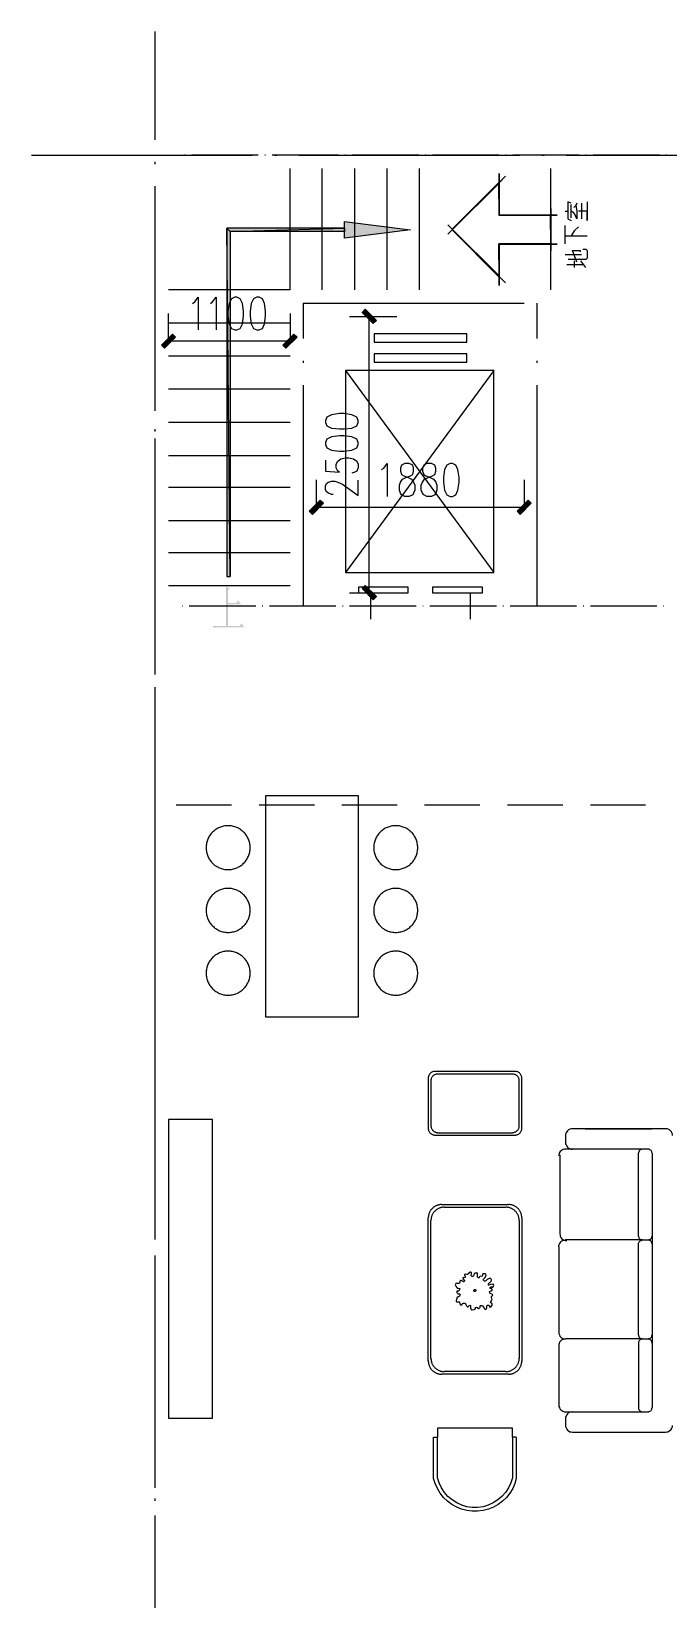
# Model space of a CAD drawing. Header units: millimetres. Extents: x -1120 to 100154, y -9529 to 14223.
# Drawn here: x -1120 to 4647, y 25 to 14221 of the extents above; entities that cross this region are included whole.
import ezdxf

# ---------------------------------------------------------------- set-up
doc = ezdxf.new("R2010")
doc.units = ezdxf.units.MM
doc.linetypes.add('DOTE', pattern=[2.42, 2, -0.2, 0.02, -0.2])
doc.layers.add('A-DOTE', color=1, linetype='Continuous')
doc.layers.add('A-立面看线', color=7, linetype='Continuous')

msp = doc.modelspace()

# ---------------------------------------------------------------- hatches: boundary and pattern name
at = {"layer": 'A-立面看线'}
for points in [[(3114, 12856), (2692, 12428), (2685, 12428)], [(3110, 12845), (3114, 12856), (2692, 12428)], [(3114, 12560), (3110, 12845), (3114, 12856)], [(3110, 12556), (3114, 12560), (3110, 12845)], [(1713, 12499), (2311, 12426), (1713, 12349)], [(3578, 12556), (3582, 12560), (3110, 12556)], [(3582, 12560), (3110, 12556), (3114, 12560)], [(3582, 12293), (3578, 12556), (3582, 12560)], [(3578, 12297), (3582, 12293), (3578, 12556)], [(648, 9288), (679, 9288), (648, 12439)], [(679, 9288), (648, 12439), (679, 12410)], [(648, 12439), (679, 12410), (1713, 12439)], [(679, 12410), (1713, 12439), (1713, 12410)], [(2692, 12428), (2685, 12428), (3110, 12010)], [(2685, 12428), (3110, 12010), (3114, 11997)], [(3110, 12010), (3114, 11997), (3110, 12297)], [(3114, 11997), (3110, 12297), (3114, 12293)], [(3110, 12297), (3114, 12293), (3578, 12297)], [(3114, 12293), (3578, 12297), (3582, 12293)], [(2002, 11605), (1874, 11677), (1902, 11705)], [(1974, 11577), (2002, 11605), (1874, 11677)], [(157, 11481), (85, 11353), (57, 11381)], [(185, 11453), (157, 11481), (85, 11353)], [(1156, 11381), (1184, 11353), (1256, 11481)], [(1184, 11353), (1256, 11481), (1284, 11453)], [(1495, 9977), (1423, 9849), (1395, 9877)], [(1523, 9949), (1495, 9977), (1423, 9849)], [(3275, 9877), (3303, 9849), (3375, 9977)], [(3303, 9849), (3375, 9977), (3403, 9949)], [(640, 9198), (675, 9177), (659, 9164), (659, 9046), (733, 9046), (751, 9072), (777, 9035), (659, 9035), (659, 8837), (762, 8837), (781, 8863), (807, 8826), (561, 8826), (559, 8826), (555, 8826), (553, 8824), (548, 8824), (546, 8824), (542, 8824), (540, 8822), (537, 8822), (533, 8820), (533, 8820), (520, 8837), (642, 8837), (642, 9131), (642, 9135), (642, 9140), (642, 9144), (642, 9148), (642, 9153), (642, 9157), (642, 9161), (642, 9166), (642, 9170), (642, 9174), (642, 9181), (640, 9185), (640, 9190), (640, 9194), (640, 9198), (640, 9198)], [(1902, 9205), (1874, 9177), (2002, 9105)], [(1874, 9177), (2002, 9105), (1974, 9076)]]:
    msp.add_hatch(color=256, dxfattribs=at).paths.add_polyline_path(points)

# ---------------------------------------------------------------- linework, layer by layer
at = {"layer": 'A-DOTE', "linetype": 'DOTE', "ltscale": 1000}
for p, q in [((0, -3701), (0, 14221)), ((-1120, 13100), (14121, 13100)), ((1340, 11760), (3460, 11760)), ((1343, 9020), (1343, 11761)), ((3458, 9020), (3458, 11761))]:
    msp.add_line(p, q, dxfattribs=at)
at = {"layer": 'A-立面看线'}
for points in [[(272, 13100), (265, 13100)], [(931, 13100), (331, 13100)], [(999, 13100), (992, 13100)], [(1658, 13100), (1058, 13100)], [(1723, 13100), (1717, 13100)], [(2385, 13100), (1784, 13100)], [(2450, 13100), (2444, 13100)], [(3110, 13100), (2509, 13100)], [(3177, 13100), (3171, 13100)], [(3836, 13100), (3236, 13100)], [(3902, 13100), (3895, 13100)], [(4563, 13100), (3963, 13100)], [(4629, 13100), (4622, 13100)], [(1221, 11881), (1221, 12980)], [(1512, 11881), (1512, 12980)], [(1806, 11881), (1806, 12980)], [(2100, 11881), (2100, 12980)], [(2394, 11881), (2394, 12980)], [(3112, 11921), (3112, 12003), (3171, 11945), (2648, 12469), (2690, 12428), (2648, 12386), (3171, 12909), (3112, 12850), (3112, 12935), (3112, 12558), (3638, 12558), (3580, 12558), (3580, 12619), (3580, 12236), (3580, 12295), (3638, 12295), (3112, 12295), (3112, 11921)], [(3580, 11881), (3580, 12980)], [(0, 12286), (0, 12787)], [(3765, 12665), (3734, 12678), (3734, 12523), (3765, 12510)], [(3765, 12534), (3765, 12654)], [(3808, 12645), (3817, 12595), (3817, 12523), (3797, 12565), (3782, 12584), (3765, 12595)], [(3817, 12665), (3808, 12645), (3789, 12626)], [(3910, 12678), (3910, 12510), (3910, 12595), (3832, 12595)], [(3863, 12523), (3863, 12665)], [(3712, 12595), (3734, 12595)], [(3712, 12297), (3712, 12465)], [(3712, 12369), (3910, 12369)], [(3832, 12452), (3791, 12417), (3765, 12369)], [(3871, 12249), (3897, 12249), (3910, 12238), (3910, 12167), (3897, 12156), (3739, 12156)], [(3817, 12132), (3778, 12238), (3845, 12238), (3845, 12225)], [(3712, 12201), (3858, 12201)], [(3725, 12112), (3873, 12112)], [(3795, 12084), (3795, 12143)], [(3897, 12084), (3852, 12143)], [(0, 11535), (0, 12036)], [(1221, 11881), (120, 11881)], [(339, 11757), (359, 11773), (390, 11816), (390, 11518)], [(501, 11757), (520, 11773), (551, 11816), (551, 11518)], [(720, 11816), (690, 11801), (670, 11757), (659, 11688), (659, 11644), (670, 11575), (690, 11531), (720, 11518), (740, 11518), (770, 11531), (790, 11575), (801, 11644), (801, 11688), (790, 11757), (770, 11801), (740, 11816), (720, 11816)], [(920, 11816), (890, 11801), (870, 11757), (860, 11688), (860, 11644), (870, 11575), (890, 11531), (920, 11518), (940, 11518), (971, 11531), (990, 11575), (999, 11644), (999, 11688), (990, 11757), (971, 11801), (940, 11816), (920, 11816)], [(1221, 11668), (1221, 11418), (120, 11418), (120, 11668)], [(1221, 11581), (120, 11581)], [(1760, 11640), (2187, 11640)], [(1937, 9140), (1937, 11640)], [(1982, 11407), (2822, 11407), (2822, 11483), (1982, 11483), (1982, 11407)], [(0, 10785), (0, 11285)], [(1221, 11281), (120, 11281)], [(1982, 11226), (2822, 11226), (2822, 11303), (1982, 11303), (1982, 11226)], [(1723, 11150), (3064, 9322)], [(3064, 11150), (1723, 9322)], [(1723, 9322), (3064, 9322), (3064, 11150), (1723, 11150), (1723, 9322)], [(1221, 10981), (120, 10981)], [(1221, 10680), (120, 10680)], [(1541, 10680), (1554, 10650), (1597, 10630), (1667, 10622), (1710, 10622), (1780, 10630), (1824, 10650), (1837, 10680), (1837, 10700), (1824, 10730), (1780, 10750), (1710, 10761), (1667, 10761), (1597, 10750), (1554, 10730), (1541, 10700), (1541, 10680)], [(0, 10036), (0, 10537)], [(1541, 10480), (1554, 10450), (1597, 10430), (1667, 10421), (1710, 10421), (1780, 10430), (1824, 10450), (1837, 10480), (1837, 10500), (1824, 10530), (1780, 10550), (1710, 10561), (1667, 10561), (1597, 10550), (1554, 10530), (1541, 10500), (1541, 10480)], [(1221, 10380), (120, 10380)], [(1541, 10341), (1541, 10241), (1667, 10230), (1654, 10241), (1639, 10271), (1639, 10302), (1654, 10330), (1682, 10352), (1723, 10360), (1752, 10360), (1795, 10352), (1824, 10330), (1837, 10302), (1837, 10271), (1824, 10241), (1808, 10230), (1780, 10221)], [(2050, 10254), (2069, 10267), (2100, 10310), (2100, 10012)], [(2261, 10310), (2230, 10295), (2220, 10267), (2220, 10239), (2230, 10210), (2250, 10197), (2289, 10182), (2320, 10169), (2339, 10141), (2350, 10112), (2350, 10069), (2339, 10041), (2331, 10027), (2300, 10012), (2261, 10012), (2230, 10027), (2220, 10041), (2211, 10069), (2211, 10112), (2220, 10141), (2239, 10169), (2270, 10182), (2311, 10197), (2331, 10210), (2339, 10239), (2339, 10267), (2331, 10295), (2300, 10310), (2261, 10310)], [(2459, 10310), (2431, 10295), (2420, 10267), (2420, 10239), (2431, 10210), (2450, 10197), (2489, 10182), (2520, 10169), (2540, 10141), (2550, 10112), (2550, 10069), (2540, 10041), (2531, 10027), (2500, 10012), (2459, 10012), (2431, 10027), (2420, 10041), (2409, 10069), (2409, 10112), (2420, 10141), (2439, 10169), (2470, 10182), (2509, 10197), (2531, 10210), (2540, 10239), (2540, 10267), (2531, 10295), (2500, 10310), (2459, 10310)], [(2670, 10310), (2640, 10295), (2620, 10254), (2609, 10182), (2609, 10141), (2620, 10069), (2640, 10027), (2670, 10012), (2690, 10012), (2720, 10027), (2740, 10069), (2751, 10141), (2751, 10182), (2740, 10254), (2720, 10295), (2690, 10310), (2670, 10310)], [(1221, 10091), (120, 10091)], [(3340, 10162), (3340, 9912), (1460, 9912), (1460, 10162)], [(1610, 10030), (1597, 10030), (1569, 10041), (1554, 10051), (1541, 10071), (1541, 10110), (1554, 10130), (1569, 10141), (1597, 10151), (1626, 10151), (1654, 10141), (1695, 10121), (1837, 10021), (1837, 10160)], [(0, 9285), (0, 9786)], [(1221, 9790), (120, 9790)], [(1221, 9501), (120, 9501)], [(1221, 9201), (120, 9201)], [(1760, 9140), (2187, 9140)], [(1841, 9140), (2291, 9140), (2291, 9190), (1841, 9190), (1841, 9140)], [(1950, 9140), (1950, 8900)], [(2511, 9140), (2962, 9140), (2962, 9190), (2511, 9190), (2511, 9140)], [(2851, 9140), (2851, 8900)], [(0, 8535), (0, 9035)], [(244, 9020), (248, 9020)], [(309, 9020), (910, 9020)], [(968, 9020), (975, 9020)], [(1036, 9020), (1634, 9020)], [(1695, 9020), (1702, 9020)], [(1760, 9020), (2361, 9020)], [(2422, 9020), (2426, 9020)], [(2487, 9020), (3088, 9020)], [(3147, 9020), (3153, 9020)], [(3214, 9020), (3813, 9020)], [(3873, 9020), (3880, 9020)], [(3939, 9020), (4539, 9020)], [(4600, 9020), (4605, 9020)], [(0, 7786), (0, 8284)], [(0, 7035), (0, 7536)], [(1839, 5301), (1839, 7301), (999, 7301), (999, 5301), (1839, 5301)], [(189, 7220), (690, 7220)], [(940, 7220), (1441, 7220)], [(1691, 7220), (2189, 7220)], [(2439, 7220), (2940, 7220)], [(3190, 7220), (3691, 7220)], [(3941, 7220), (4439, 7220)], [(660, 7031), (650, 7031), (640, 7030), (630, 7029), (620, 7027), (611, 7025), (601, 7022), (592, 7019), (583, 7015), (574, 7011), (566, 7007), (557, 7002), (549, 6997), (541, 6991), (534, 6985), (527, 6979), (520, 6973), (513, 6966), (507, 6959), (501, 6951), (495, 6943), (490, 6935), (485, 6927), (481, 6918), (477, 6909), (473, 6900), (470, 6891), (468, 6882), (465, 6872), (464, 6862), (462, 6852), (462, 6842), (461, 6832), (462, 6822), (462, 6811), (464, 6802), (465, 6792), (468, 6782), (470, 6773), (473, 6763), (477, 6754), (481, 6746), (485, 6737), (490, 6729), (495, 6721), (501, 6713), (507, 6705), (513, 6698), (520, 6691), (527, 6684), (534, 6678), (541, 6672), (549, 6667), (557, 6662), (566, 6657), (574, 6652), (583, 6648), (592, 6645), (601, 6642), (611, 6639), (620, 6637), (630, 6635), (640, 6634), (650, 6633), (660, 6633), (671, 6633), (681, 6634), (691, 6635), (701, 6637), (710, 6639), (720, 6642), (729, 6645), (738, 6648), (747, 6652), (755, 6657), (764, 6662), (772, 6667), (780, 6672), (787, 6678), (794, 6684), (801, 6691), (808, 6698), (814, 6705), (820, 6713), (826, 6721), (831, 6729), (836, 6737), (840, 6746), (844, 6754), (847, 6763), (851, 6773), (853, 6782), (856, 6792), (857, 6802), (859, 6811), (859, 6822), (860, 6832), (859, 6842), (859, 6852), (857, 6862), (856, 6872), (853, 6882), (851, 6891), (847, 6900), (844, 6909), (840, 6918), (836, 6927), (831, 6935), (826, 6943), (820, 6951), (814, 6959), (808, 6966), (801, 6973), (794, 6979), (787, 6985), (780, 6991), (772, 6997), (764, 7002), (755, 7007), (747, 7011), (738, 7015), (729, 7019), (720, 7022), (710, 7025), (701, 7027), (691, 7029), (681, 7030), (671, 7031), (660, 7031)], [(2177, 7031), (2167, 7031), (2157, 7030), (2147, 7029), (2137, 7027), (2127, 7025), (2118, 7022), (2109, 7019), (2100, 7015), (2091, 7011), (2082, 7007), (2074, 7002), (2066, 6997), (2058, 6991), (2051, 6985), (2043, 6979), (2036, 6973), (2030, 6966), (2024, 6959), (2018, 6951), (2012, 6943), (2007, 6935), (2002, 6927), (1998, 6918), (1994, 6909), (1990, 6900), (1987, 6891), (1984, 6882), (1982, 6872), (1980, 6862), (1979, 6852), (1978, 6842), (1978, 6832), (1978, 6822), (1979, 6811), (1980, 6802), (1982, 6792), (1984, 6782), (1987, 6773), (1990, 6763), (1994, 6754), (1998, 6746), (2002, 6737), (2007, 6729), (2012, 6721), (2018, 6713), (2024, 6705), (2030, 6698), (2036, 6691), (2043, 6684), (2051, 6678), (2058, 6672), (2066, 6667), (2074, 6662), (2082, 6657), (2091, 6652), (2100, 6648), (2109, 6645), (2118, 6642), (2127, 6639), (2137, 6637), (2147, 6635), (2157, 6634), (2167, 6633), (2177, 6633), (2187, 6633), (2198, 6634), (2208, 6635), (2217, 6637), (2227, 6639), (2236, 6642), (2246, 6645), (2255, 6648), (2264, 6652), (2272, 6657), (2280, 6662), (2289, 6667), (2296, 6672), (2304, 6678), (2311, 6684), (2318, 6691), (2325, 6698), (2331, 6705), (2337, 6713), (2342, 6721), (2347, 6729), (2352, 6737), (2357, 6746), (2361, 6754), (2364, 6763), (2367, 6773), (2370, 6782), (2372, 6792), (2374, 6802), (2375, 6811), (2376, 6822), (2376, 6832), (2376, 6842), (2375, 6852), (2374, 6862), (2372, 6872), (2370, 6882), (2367, 6891), (2364, 6900), (2361, 6909), (2357, 6918), (2352, 6927), (2347, 6935), (2342, 6943), (2337, 6951), (2331, 6959), (2325, 6966), (2318, 6973), (2311, 6979), (2304, 6985), (2296, 6991), (2289, 6997), (2280, 7002), (2272, 7007), (2264, 7011), (2255, 7015), (2246, 7019), (2236, 7022), (2227, 7025), (2217, 7027), (2208, 7029), (2198, 7030), (2187, 7031), (2177, 7031)], [(0, 6285), (0, 6785)], [(660, 6463), (650, 6463), (640, 6462), (630, 6461), (620, 6459), (611, 6457), (601, 6454), (592, 6451), (583, 6447), (574, 6443), (566, 6439), (557, 6434), (549, 6429), (541, 6423), (534, 6418), (527, 6411), (520, 6405), (513, 6398), (507, 6391), (501, 6383), (495, 6375), (490, 6367), (485, 6359), (481, 6350), (477, 6341), (473, 6332), (470, 6323), (468, 6314), (465, 6304), (464, 6294), (462, 6284), (462, 6274), (461, 6264), (462, 6254), (462, 6244), (464, 6234), (465, 6224), (468, 6214), (470, 6205), (473, 6195), (477, 6186), (481, 6178), (485, 6169), (490, 6161), (495, 6153), (501, 6145), (507, 6137), (513, 6130), (520, 6123), (527, 6117), (534, 6110), (541, 6104), (549, 6099), (557, 6094), (566, 6089), (574, 6084), (583, 6080), (592, 6077), (601, 6074), (611, 6071), (620, 6069), (630, 6067), (640, 6066), (650, 6065), (660, 6065), (671, 6065), (681, 6066), (691, 6067), (701, 6069), (710, 6071), (720, 6074), (729, 6077), (738, 6080), (747, 6084), (755, 6089), (764, 6094), (772, 6099), (780, 6104), (787, 6110), (794, 6117), (801, 6123), (808, 6130), (814, 6137), (820, 6145), (826, 6153), (831, 6161), (836, 6169), (840, 6178), (844, 6186), (847, 6195), (851, 6205), (853, 6214), (856, 6224), (857, 6234), (859, 6244), (859, 6254), (860, 6264), (859, 6274), (859, 6284), (857, 6294), (856, 6304), (853, 6314), (851, 6323), (847, 6332), (844, 6341), (840, 6350), (836, 6359), (831, 6367), (826, 6375), (820, 6383), (814, 6391), (808, 6398), (801, 6405), (794, 6411), (787, 6418), (780, 6423), (772, 6429), (764, 6434), (755, 6439), (747, 6443), (738, 6447), (729, 6451), (720, 6454), (710, 6457), (701, 6459), (691, 6461), (681, 6462), (671, 6463), (660, 6463)], [(2177, 6463), (2167, 6463), (2157, 6462), (2147, 6461), (2137, 6459), (2127, 6457), (2118, 6454), (2109, 6451), (2100, 6447), (2091, 6443), (2082, 6439), (2074, 6434), (2066, 6429), (2058, 6423), (2051, 6418), (2043, 6411), (2036, 6405), (2030, 6398), (2024, 6391), (2018, 6383), (2012, 6375), (2007, 6367), (2002, 6359), (1998, 6350), (1994, 6341), (1990, 6332), (1987, 6323), (1984, 6314), (1982, 6304), (1980, 6294), (1979, 6284), (1978, 6274), (1978, 6264), (1978, 6254), (1979, 6244), (1980, 6234), (1982, 6224), (1984, 6214), (1987, 6205), (1990, 6195), (1994, 6186), (1998, 6178), (2002, 6169), (2007, 6161), (2012, 6153), (2018, 6145), (2024, 6137), (2030, 6130), (2036, 6123), (2043, 6117), (2051, 6110), (2058, 6104), (2066, 6099), (2074, 6094), (2082, 6089), (2091, 6084), (2100, 6080), (2109, 6077), (2118, 6074), (2127, 6071), (2137, 6069), (2147, 6067), (2157, 6066), (2167, 6065), (2177, 6065), (2187, 6065), (2198, 6066), (2208, 6067), (2217, 6069), (2227, 6071), (2236, 6074), (2246, 6077), (2255, 6080), (2264, 6084), (2272, 6089), (2280, 6094), (2289, 6099), (2296, 6104), (2304, 6110), (2311, 6117), (2318, 6123), (2325, 6130), (2331, 6137), (2337, 6145), (2342, 6153), (2347, 6161), (2352, 6169), (2357, 6178), (2361, 6186), (2364, 6195), (2367, 6205), (2370, 6214), (2372, 6224), (2374, 6234), (2375, 6244), (2376, 6254), (2376, 6264), (2376, 6274), (2375, 6284), (2374, 6294), (2372, 6304), (2370, 6314), (2367, 6323), (2364, 6332), (2361, 6341), (2357, 6350), (2352, 6359), (2347, 6367), (2342, 6375), (2337, 6383), (2331, 6391), (2325, 6398), (2318, 6405), (2311, 6411), (2304, 6418), (2296, 6423), (2289, 6429), (2280, 6434), (2272, 6439), (2264, 6443), (2255, 6447), (2246, 6451), (2236, 6454), (2227, 6457), (2217, 6459), (2208, 6461), (2198, 6462), (2187, 6463), (2177, 6463)], [(0, 5536), (0, 6034)], [(660, 5895), (650, 5895), (640, 5894), (630, 5893), (620, 5891), (611, 5889), (601, 5886), (592, 5883), (583, 5879), (574, 5875), (566, 5871), (557, 5866), (549, 5861), (541, 5855), (534, 5850), (527, 5843), (520, 5837), (513, 5830), (507, 5823), (501, 5815), (495, 5807), (490, 5799), (485, 5791), (481, 5782), (477, 5773), (473, 5764), (470, 5755), (468, 5746), (465, 5736), (464, 5726), (462, 5716), (462, 5706), (461, 5696), (462, 5686), (462, 5676), (464, 5666), (465, 5656), (468, 5646), (470, 5637), (473, 5627), (477, 5618), (481, 5610), (485, 5601), (490, 5593), (495, 5585), (501, 5577), (507, 5569), (513, 5562), (520, 5555), (527, 5549), (534, 5542), (541, 5536), (549, 5531), (557, 5526), (566, 5521), (574, 5516), (583, 5512), (592, 5509), (601, 5506), (611, 5503), (620, 5501), (630, 5499), (640, 5498), (650, 5497), (660, 5497), (671, 5497), (681, 5498), (691, 5499), (701, 5501), (710, 5503), (720, 5506), (729, 5509), (738, 5512), (747, 5516), (755, 5521), (764, 5526), (772, 5531), (780, 5536), (787, 5542), (794, 5549), (801, 5555), (808, 5562), (814, 5569), (820, 5577), (826, 5585), (831, 5593), (836, 5601), (840, 5610), (844, 5618), (847, 5627), (851, 5637), (853, 5646), (856, 5656), (857, 5666), (859, 5676), (859, 5686), (860, 5696), (859, 5706), (859, 5716), (857, 5726), (856, 5736), (853, 5746), (851, 5755), (847, 5764), (844, 5773), (840, 5782), (836, 5791), (831, 5799), (826, 5807), (820, 5815), (814, 5823), (808, 5830), (801, 5837), (794, 5843), (787, 5850), (780, 5855), (772, 5861), (764, 5866), (755, 5871), (747, 5875), (738, 5879), (729, 5883), (720, 5886), (710, 5889), (701, 5891), (691, 5893), (681, 5894), (671, 5895), (660, 5895)], [(2177, 5895), (2167, 5895), (2157, 5894), (2147, 5893), (2137, 5891), (2127, 5889), (2118, 5886), (2109, 5883), (2100, 5879), (2091, 5875), (2082, 5871), (2074, 5866), (2066, 5861), (2058, 5855), (2051, 5850), (2043, 5843), (2036, 5837), (2030, 5830), (2024, 5823), (2018, 5815), (2012, 5807), (2007, 5799), (2002, 5791), (1998, 5782), (1994, 5773), (1990, 5764), (1987, 5755), (1984, 5746), (1982, 5736), (1980, 5726), (1979, 5716), (1978, 5706), (1978, 5696), (1978, 5686), (1979, 5676), (1980, 5666), (1982, 5656), (1984, 5646), (1987, 5637), (1990, 5627), (1994, 5618), (1998, 5610), (2002, 5601), (2007, 5593), (2012, 5585), (2018, 5577), (2024, 5569), (2030, 5562), (2036, 5555), (2043, 5549), (2051, 5542), (2058, 5536), (2066, 5531), (2074, 5526), (2082, 5521), (2091, 5516), (2100, 5512), (2109, 5509), (2118, 5506), (2127, 5503), (2137, 5501), (2147, 5499), (2157, 5498), (2167, 5497), (2177, 5497), (2187, 5497), (2198, 5498), (2208, 5499), (2217, 5501), (2227, 5503), (2236, 5506), (2246, 5509), (2255, 5512), (2264, 5516), (2272, 5521), (2280, 5526), (2289, 5531), (2296, 5536), (2304, 5542), (2311, 5549), (2318, 5555), (2325, 5562), (2331, 5569), (2337, 5577), (2342, 5585), (2347, 5593), (2352, 5601), (2357, 5610), (2361, 5618), (2364, 5627), (2367, 5637), (2370, 5646), (2372, 5656), (2374, 5666), (2375, 5676), (2376, 5686), (2376, 5696), (2376, 5706), (2375, 5716), (2374, 5726), (2372, 5736), (2370, 5746), (2367, 5755), (2364, 5764), (2361, 5773), (2357, 5782), (2352, 5791), (2347, 5799), (2342, 5807), (2337, 5815), (2331, 5823), (2325, 5830), (2318, 5837), (2311, 5843), (2304, 5850), (2296, 5855), (2289, 5861), (2280, 5866), (2272, 5871), (2264, 5875), (2255, 5879), (2246, 5883), (2236, 5886), (2227, 5889), (2217, 5891), (2208, 5893), (2198, 5894), (2187, 5895), (2177, 5895)], [(0, 4785), (0, 5286)], [(2532, 4807), (2529, 4807), (2526, 4807), (2523, 4806), (2520, 4806), (2514, 4804), (2509, 4802), (2503, 4800), (2498, 4797), (2494, 4793), (2490, 4789), (2486, 4785), (2482, 4781), (2479, 4776), (2477, 4770), (2475, 4765), (2473, 4759), (2473, 4756), (2472, 4753), (2472, 4750), (2472, 4747)], [(2472, 4746), (2472, 4289)], [(2556, 4783), (2553, 4783), (2550, 4783), (2547, 4782), (2544, 4782), (2538, 4780), (2533, 4778), (2527, 4776), (2522, 4773), (2518, 4769), (2514, 4766), (2510, 4761), (2506, 4757), (2503, 4752), (2501, 4747), (2499, 4741), (2497, 4735), (2497, 4732), (2496, 4729), (2496, 4726), (2496, 4723)], [(2496, 4722), (2496, 4313)], [(3258, 4805), (2531, 4805)], [(3234, 4781), (2555, 4781)], [(3295, 4723), (3295, 4726), (3294, 4729), (3294, 4732), (3293, 4735), (3292, 4741), (3290, 4747), (3287, 4752), (3284, 4757), (3281, 4761), (3277, 4766), (3273, 4769), (3268, 4773), (3263, 4776), (3258, 4778), (3253, 4780), (3247, 4782), (3244, 4782), (3241, 4783), (3238, 4783), (3235, 4783)], [(3319, 4747), (3318, 4750), (3318, 4753), (3318, 4756), (3317, 4759), (3316, 4765), (3314, 4770), (3311, 4776), (3308, 4781), (3305, 4785), (3301, 4789), (3297, 4793), (3292, 4797), (3287, 4800), (3282, 4802), (3276, 4804), (3271, 4806), (3268, 4806), (3265, 4807), (3262, 4807), (3259, 4807)], [(3295, 4313), (3295, 4722)], [(3319, 4289), (3319, 4746)], [(0, 4034), (0, 4535)], [(520, 1669), (520, 4370), (120, 4370), (120, 1669), (520, 1669)], [(2472, 4290), (2472, 4287), (2472, 4284), (2473, 4281), (2473, 4278), (2475, 4272), (2477, 4267), (2479, 4262), (2482, 4257), (2486, 4252), (2490, 4248), (2494, 4244), (2498, 4241), (2503, 4238), (2509, 4235), (2514, 4233), (2520, 4232), (2523, 4231), (2526, 4231), (2529, 4230), (2532, 4230)], [(2496, 4314), (2496, 4311), (2496, 4308), (2497, 4305), (2497, 4302), (2499, 4296), (2501, 4291), (2503, 4286), (2506, 4281), (2510, 4276), (2514, 4272), (2518, 4268), (2522, 4264), (2527, 4261), (2533, 4259), (2538, 4257), (2544, 4255), (2547, 4255), (2550, 4255), (2553, 4254), (2556, 4254)], [(3235, 4254), (3238, 4254), (3241, 4255), (3244, 4255), (3247, 4255), (3253, 4257), (3258, 4259), (3263, 4261), (3268, 4264), (3273, 4268), (3277, 4272), (3281, 4276), (3284, 4281), (3287, 4286), (3290, 4291), (3292, 4296), (3293, 4302), (3294, 4305), (3294, 4308), (3295, 4311), (3295, 4314)], [(3259, 4230), (3262, 4230), (3265, 4231), (3268, 4231), (3271, 4232), (3276, 4233), (3282, 4235), (3287, 4238), (3292, 4241), (3297, 4244), (3301, 4248), (3305, 4252), (3308, 4257), (3311, 4262), (3314, 4267), (3316, 4272), (3317, 4278), (3318, 4281), (3318, 4284), (3318, 4287), (3319, 4290)], [(3776, 4287), (3765, 4287), (3752, 4283), (3741, 4278), (3732, 4270), (3725, 4261), (3719, 4250), (3715, 4239), (3715, 4226)], [(4620, 4287), (3776, 4287)], [(3891, 4287), (4496, 4287)], [(4681, 4226), (4681, 4239), (4676, 4250), (4672, 4261), (4663, 4270), (4655, 4278), (4644, 4283), (4633, 4287), (4620, 4287)], [(2531, 4228), (3258, 4228)], [(2555, 4252), (3234, 4252)], [(3715, 4226), (3715, 4165)], [(3715, 4165), (3715, 4152), (3719, 4141), (3725, 4130), (3732, 4122), (3741, 4113), (3752, 4108), (3765, 4104), (3776, 4104)], [(3715, 4104), (3704, 4102), (3693, 4100), (3684, 4095), (3675, 4089), (3667, 4082), (3660, 4074), (3656, 4063), (3654, 4052), (3654, 4041)], [(3662, 4050), (3662, 3336), (3665, 3325), (3667, 3314), (3673, 3303), (3682, 3292), (3691, 3286), (3702, 3279), (3712, 3277), (3725, 3275)], [(4461, 4104), (3715, 4104)], [(4411, 4104), (4404, 4102), (4398, 4100), (4391, 4098), (4385, 4093), (4380, 4087), (4376, 4080), (4374, 4074), (4374, 4067)], [(4374, 3316), (4374, 4067)], [(4498, 4067), (4496, 4074), (4496, 4080), (4491, 4085), (4489, 4091), (4485, 4095), (4478, 4098), (4472, 4102), (4468, 4102), (4461, 4104)], [(4498, 4067), (4498, 3316)], [(4498, 4067), (4498, 1763)], [(0, 3286), (0, 3784)], [(2593, 3601), (2587, 3601), (2580, 3601), (2574, 3600), (2568, 3599), (2563, 3598), (2557, 3596), (2551, 3594), (2546, 3592), (2540, 3590), (2535, 3587), (2530, 3584), (2525, 3581), (2521, 3577), (2516, 3574), (2512, 3570), (2507, 3566), (2503, 3562), (2500, 3557), (2496, 3553), (2493, 3548), (2490, 3543), (2487, 3538), (2484, 3533), (2482, 3528), (2479, 3522), (2477, 3517), (2476, 3511), (2474, 3505), (2473, 3499), (2473, 3493), (2472, 3487), (2472, 3481)], [(2617, 3578), (2611, 3577), (2604, 3577), (2598, 3576), (2592, 3575), (2587, 3574), (2581, 3572), (2575, 3570), (2570, 3568), (2564, 3566), (2559, 3563), (2554, 3560), (2549, 3557), (2544, 3554), (2540, 3550), (2536, 3546), (2531, 3542), (2527, 3538), (2524, 3534), (2520, 3529), (2517, 3524), (2513, 3519), (2511, 3514), (2508, 3509), (2505, 3504), (2503, 3498), (2501, 3493), (2500, 3487), (2498, 3481), (2497, 3475), (2497, 3469), (2496, 3463), (2496, 3457)], [(2592, 3601), (3197, 3601)], [(2616, 3578), (3173, 3578)], [(3295, 3457), (3294, 3463), (3294, 3469), (3293, 3475), (3292, 3481), (3291, 3487), (3289, 3493), (3287, 3498), (3285, 3504), (3283, 3509), (3280, 3514), (3277, 3519), (3274, 3524), (3271, 3529), (3267, 3534), (3263, 3538), (3259, 3542), (3255, 3546), (3251, 3550), (3246, 3554), (3241, 3557), (3236, 3560), (3231, 3563), (3226, 3566), (3221, 3568), (3215, 3570), (3210, 3572), (3204, 3574), (3198, 3575), (3192, 3576), (3186, 3577), (3180, 3577), (3174, 3578)], [(3319, 3481), (3318, 3487), (3318, 3493), (3317, 3499), (3316, 3505), (3315, 3511), (3313, 3517), (3311, 3522), (3309, 3528), (3307, 3533), (3304, 3538), (3301, 3543), (3298, 3548), (3295, 3553), (3291, 3557), (3287, 3562), (3283, 3566), (3279, 3570), (3275, 3574), (3270, 3577), (3265, 3581), (3260, 3584), (3255, 3587), (3250, 3590), (3245, 3592), (3239, 3594), (3234, 3596), (3228, 3598), (3222, 3599), (3216, 3600), (3210, 3601), (3204, 3601), (3198, 3601)], [(2472, 2185), (2472, 3480)], [(2496, 2209), (2496, 3456)], [(3295, 3456), (3295, 2209)], [(3319, 3480), (3319, 2185)], [(3712, 3279), (3702, 3277), (3691, 3275), (3682, 3271), (3673, 3264), (3665, 3258), (3658, 3249), (3654, 3238), (3651, 3227), (3649, 3218)], [(4411, 3282), (3715, 3282)], [(4374, 3316), (4374, 3310), (4376, 3303), (4380, 3297), (4385, 3290), (4391, 3286), (4398, 3284), (4404, 3282), (4411, 3282), (4461, 3282), (4468, 3282), (4474, 3284), (4481, 3286), (4487, 3290), (4491, 3297), (4494, 3303), (4496, 3310), (4498, 3316)], [(4374, 2422), (4374, 3245), (4374, 3251), (4376, 3258), (4380, 3264), (4385, 3271), (4391, 3275), (4398, 3277), (4404, 3279), (4411, 3282)], [(4498, 3245), (4496, 3251), (4494, 3258), (4491, 3264), (4487, 3271), (4481, 3275), (4474, 3277), (4468, 3279), (4461, 3282)], [(3654, 3218), (3654, 2446)], [(0, 2535), (0, 3036)], [(2798, 2938), (2792, 2940), (2785, 2938), (2785, 2931), (2788, 2925), (2801, 2918), (2801, 2912), (2796, 2905), (2790, 2903), (2783, 2907), (2770, 2914), (2764, 2914), (2759, 2909), (2757, 2896), (2753, 2890), (2748, 2886), (2742, 2886), (2733, 2888), (2729, 2890), (2722, 2888), (2718, 2881), (2716, 2875), (2718, 2868), (2720, 2862), (2729, 2851), (2740, 2844), (2755, 2842), (2757, 2842), (2757, 2838), (2755, 2831), (2751, 2822), (2746, 2818), (2731, 2816), (2729, 2814), (2729, 2812), (2731, 2805), (2735, 2798), (2740, 2794), (2755, 2794), (2759, 2792), (2761, 2783), (2759, 2777), (2753, 2772), (2742, 2766), (2731, 2757), (2724, 2731), (2724, 2724), (2731, 2720), (2738, 2720), (2746, 2722), (2753, 2722), (2755, 2718), (2757, 2703), (2761, 2696), (2768, 2692), (2775, 2694), (2779, 2698), (2783, 2705), (2790, 2709), (2796, 2709), (2803, 2709), (2807, 2705), (2812, 2698), (2818, 2685), (2820, 2681), (2827, 2677), (2833, 2677), (2838, 2681), (2842, 2687), (2849, 2690), (2853, 2687), (2855, 2683), (2855, 2666), (2857, 2657), (2859, 2650), (2864, 2648), (2870, 2648), (2888, 2650), (2894, 2653), (2899, 2657), (2899, 2664), (2899, 2668), (2899, 2670), (2907, 2672), (2914, 2670), (2925, 2661), (2931, 2664), (2938, 2666), (2942, 2672), (2942, 2679), (2942, 2685), (2946, 2687), (2955, 2687), (2962, 2685), (2970, 2674), (2977, 2664), (2981, 2657), (2986, 2653), (2992, 2650), (2996, 2655), (2999, 2661), (3001, 2670), (3003, 2685), (3005, 2690), (3012, 2692), (3018, 2690), (3025, 2685), (3027, 2677), (3029, 2672), (3031, 2670), (3038, 2674), (3044, 2681), (3049, 2690), (3051, 2698), (3051, 2705), (3038, 2711), (3036, 2716), (3038, 2720), (3047, 2735), (3049, 2742), (3047, 2748), (3044, 2761), (3044, 2768), (3049, 2775), (3053, 2779), (3057, 2783), (3053, 2788), (3047, 2790), (3033, 2796), (3029, 2803), (3027, 2812), (3031, 2818), (3038, 2820), (3044, 2820), (3049, 2825), (3049, 2833), (3044, 2840), (3038, 2840), (3036, 2840), (3033, 2842), (3033, 2849), (3040, 2857), (3042, 2859), (3044, 2857), (3051, 2853), (3053, 2853), (3055, 2855), (3062, 2862), (3064, 2870), (3062, 2877), (3055, 2879), (3049, 2881), (3036, 2879), (3020, 2872), (3016, 2872), (3016, 2875), (3018, 2883), (3020, 2890), (3025, 2894), (3036, 2901), (3042, 2907), (3044, 2914), (3044, 2920), (3042, 2927), (3036, 2931), (3029, 2933), (3023, 2931), (3016, 2929), (3005, 2922), (2992, 2912), (2986, 2909), (2979, 2909), (2975, 2914), (2970, 2920), (2973, 2925), (2977, 2931), (2988, 2942), (2994, 2957), (2996, 2964), (2994, 2968), (2990, 2973), (2981, 2975), (2975, 2975), (2966, 2973), (2962, 2968), (2962, 2959), (2959, 2953), (2955, 2951), (2949, 2953), (2940, 2951), (2936, 2946), (2933, 2940), (2929, 2936), (2925, 2938), (2918, 2944), (2916, 2953), (2916, 2970), (2918, 2977), (2916, 2981), (2912, 2983), (2905, 2981), (2892, 2979), (2886, 2975), (2883, 2968), (2883, 2962), (2881, 2955), (2875, 2951), (2868, 2949), (2862, 2953), (2859, 2957), (2864, 2973), (2864, 2979), (2862, 2986), (2855, 2990), (2853, 2990), (2851, 2988), (2849, 2983), (2846, 2983), (2844, 2986), (2842, 2986), (2833, 2973), (2827, 2968), (2820, 2968), (2805, 2970), (2801, 2968), (2801, 2964), (2805, 2949), (2805, 2942), (2798, 2938)], [(2899, 2818), (2899, 2816), (2896, 2814), (2894, 2814), (2892, 2814), (2890, 2814), (2888, 2814), (2886, 2816), (2883, 2818), (2883, 2820), (2883, 2822), (2886, 2825), (2886, 2827), (2888, 2829), (2890, 2831), (2892, 2831), (2894, 2831), (2896, 2831), (2899, 2831), (2899, 2829), (2901, 2829), (2901, 2827), (2901, 2825), (2901, 2822), (2901, 2820), (2899, 2818)], [(3654, 2446), (3654, 2435), (3658, 2422), (3662, 2411), (3671, 2402), (3680, 2396), (3691, 2389), (3702, 2385), (3715, 2385)], [(4374, 2422), (4374, 2415), (4376, 2407), (4380, 2400), (4385, 2396), (4391, 2392), (4398, 2387), (4404, 2385), (4411, 2385), (4461, 2385), (4468, 2385), (4474, 2387), (4481, 2392), (4487, 2396), (4491, 2400), (4494, 2407), (4496, 2415), (4498, 2422)], [(0, 1784), (0, 2285)], [(4411, 2385), (3715, 2385), (3704, 2383), (3693, 2381), (3684, 2376), (3675, 2370), (3667, 2363), (3660, 2355), (3656, 2344), (3654, 2335), (3654, 2324)], [(3654, 2324), (3654, 1787)], [(4411, 2385), (4404, 2385), (4398, 2383), (4394, 2381), (4387, 2376), (4383, 2372), (4378, 2365), (4376, 2361), (4374, 2355), (4374, 2348)], [(4374, 2348), (4374, 1763), (4374, 1754), (4376, 1747), (4380, 1741), (4385, 1737), (4391, 1732), (4398, 1728), (4404, 1726), (4411, 1726)], [(4498, 2348), (4496, 2355), (4494, 2361), (4491, 2368), (4487, 2374), (4481, 2378), (4474, 2383), (4468, 2385), (4461, 2385)], [(2472, 2186), (2472, 2180), (2473, 2174), (2473, 2167), (2474, 2162), (2476, 2156), (2477, 2150), (2479, 2144), (2482, 2139), (2484, 2134), (2487, 2128), (2490, 2123), (2493, 2118), (2496, 2114), (2500, 2109), (2503, 2105), (2507, 2100), (2512, 2096), (2516, 2093), (2521, 2089), (2525, 2086), (2530, 2083), (2535, 2080), (2540, 2077), (2546, 2075), (2551, 2072), (2557, 2071), (2563, 2069), (2568, 2068), (2574, 2067), (2580, 2066), (2587, 2065), (2593, 2065)], [(2496, 2210), (2496, 2204), (2497, 2197), (2497, 2191), (2498, 2185), (2500, 2180), (2501, 2174), (2503, 2168), (2505, 2163), (2508, 2157), (2511, 2152), (2513, 2147), (2517, 2142), (2520, 2138), (2524, 2133), (2527, 2129), (2531, 2124), (2536, 2120), (2540, 2117), (2544, 2113), (2549, 2110), (2554, 2107), (2559, 2104), (2564, 2101), (2570, 2099), (2575, 2096), (2581, 2094), (2587, 2093), (2592, 2092), (2598, 2090), (2604, 2090), (2611, 2089), (2617, 2089)], [(3174, 2089), (3180, 2089), (3186, 2090), (3192, 2090), (3198, 2092), (3204, 2093), (3210, 2094), (3215, 2096), (3221, 2099), (3226, 2101), (3231, 2104), (3236, 2107), (3241, 2110), (3246, 2113), (3251, 2117), (3255, 2120), (3259, 2124), (3263, 2129), (3267, 2133), (3271, 2138), (3274, 2142), (3277, 2147), (3280, 2152), (3283, 2157), (3285, 2163), (3287, 2168), (3289, 2174), (3291, 2180), (3292, 2185), (3293, 2191), (3294, 2197), (3294, 2204), (3295, 2210)], [(3198, 2065), (3204, 2065), (3210, 2066), (3216, 2067), (3222, 2068), (3228, 2069), (3234, 2071), (3239, 2072), (3245, 2075), (3250, 2077), (3255, 2080), (3260, 2083), (3265, 2086), (3270, 2089), (3275, 2093), (3279, 2096), (3283, 2100), (3287, 2105), (3291, 2109), (3295, 2114), (3298, 2118), (3301, 2123), (3304, 2128), (3307, 2134), (3309, 2139), (3311, 2144), (3313, 2150), (3315, 2156), (3316, 2162), (3317, 2167), (3318, 2174), (3318, 2180), (3319, 2186)], [(3197, 2065), (2592, 2065)], [(3173, 2089), (2616, 2089)], [(3654, 1787), (3654, 1774), (3658, 1763), (3662, 1752), (3671, 1743), (3680, 1737), (3691, 1730), (3702, 1726), (3715, 1726)], [(3715, 1726), (4461, 1726)], [(3776, 1726), (3765, 1723), (3752, 1721), (3741, 1715), (3732, 1706), (3725, 1697), (3719, 1686), (3715, 1676), (3715, 1665)], [(4461, 1726), (4468, 1726), (4472, 1728), (4478, 1730), (4485, 1734), (4489, 1739), (4491, 1743), (4496, 1750), (4496, 1756), (4498, 1763)], [(2555, 1578), (2555, 1495)], [(3268, 1497), (3234, 1497), (3234, 1578), (2555, 1578)], [(3715, 1665), (3715, 1602)], [(3715, 1602), (3715, 1591), (3719, 1580), (3725, 1569), (3732, 1558), (3741, 1552), (3752, 1545), (3765, 1543), (3776, 1541)], [(4620, 1541), (4631, 1543), (4642, 1545), (4650, 1549), (4659, 1556), (4668, 1562), (4672, 1571), (4679, 1582), (4681, 1591), (4681, 1602)], [(0, 1036), (0, 1534)], [(2520, 1123), (2520, 1495), (2555, 1495)], [(2555, 1127), (2555, 1495)], [(3234, 1497), (3234, 1127)], [(3268, 1497), (3268, 1123)], [(3776, 1541), (4620, 1541)], [(3891, 1541), (4496, 1541)], [(3268, 1123), (3255, 1075), (3236, 1031), (3210, 988), (3179, 951), (3144, 916), (3105, 886), (3062, 862), (3016, 844), (2968, 831), (2918, 825), (2870, 825), (2820, 831), (2772, 844), (2729, 862), (2685, 886), (2646, 916), (2609, 951), (2579, 988), (2555, 1031), (2535, 1075), (2520, 1123)], [(3234, 1127), (3218, 1082), (3199, 1036), (3171, 994), (3138, 960), (3101, 927), (3060, 901), (3014, 881), (2968, 866), (2918, 860), (2870, 860), (2822, 866), (2775, 881), (2729, 901), (2687, 927), (2650, 960), (2618, 994), (2592, 1036), (2570, 1082), (2555, 1127)], [(0, 285), (0, 786)]]:
    msp.add_lwpolyline(points, dxfattribs=at)
for points in [[(3114, 12856), (2692, 12428), (2685, 12428)], [(3110, 12845), (3114, 12856), (2692, 12428)], [(3114, 12560), (3110, 12845), (3114, 12856)], [(3110, 12556), (3114, 12560), (3110, 12845)], [(1713, 12499), (2311, 12426), (1713, 12349)], [(3578, 12556), (3582, 12560), (3110, 12556)], [(3582, 12560), (3110, 12556), (3114, 12560)], [(3582, 12293), (3578, 12556), (3582, 12560)], [(3578, 12297), (3582, 12293), (3578, 12556)], [(648, 9288), (679, 9288), (648, 12439)], [(679, 9288), (648, 12439), (679, 12410)], [(648, 12439), (679, 12410), (1713, 12439)], [(679, 12410), (1713, 12439), (1713, 12410)], [(2692, 12428), (2685, 12428), (3110, 12010)], [(2685, 12428), (3110, 12010), (3114, 11997)], [(3110, 12010), (3114, 11997), (3110, 12297)], [(3114, 11997), (3110, 12297), (3114, 12293)], [(3110, 12297), (3114, 12293), (3578, 12297)], [(3114, 12293), (3578, 12297), (3582, 12293)], [(2002, 11605), (1874, 11677), (1902, 11705)], [(1974, 11577), (2002, 11605), (1874, 11677)], [(157, 11481), (85, 11353), (57, 11381)], [(185, 11453), (157, 11481), (85, 11353)], [(1156, 11381), (1184, 11353), (1256, 11481)], [(1184, 11353), (1256, 11481), (1284, 11453)], [(1495, 9977), (1423, 9849), (1395, 9877)], [(1523, 9949), (1495, 9977), (1423, 9849)], [(3275, 9877), (3303, 9849), (3375, 9977)], [(3303, 9849), (3375, 9977), (3403, 9949)], [(1902, 9205), (1874, 9177), (2002, 9105)], [(1874, 9177), (2002, 9105), (1974, 9076)]]:
    msp.add_lwpolyline(points, close=True, dxfattribs=at)

doc.saveas('drawing.dxf')
